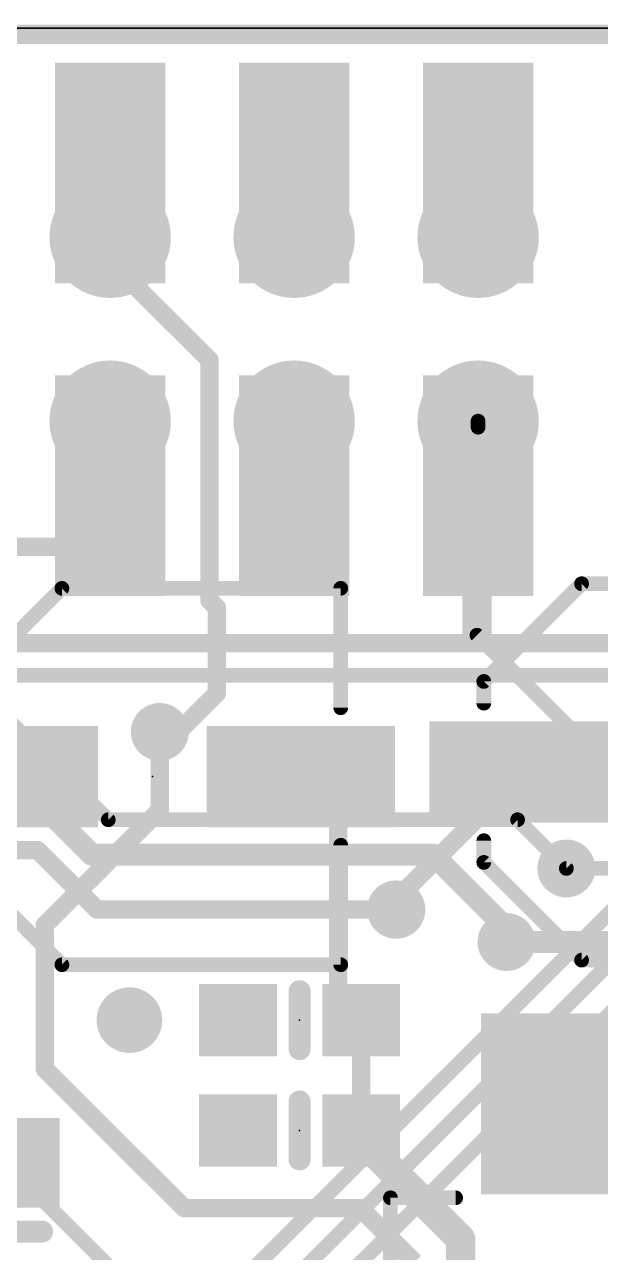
# Model space of a CAD drawing. Extents: x -0.1 to 65.1, y -0.2 to 30.7.
# Drawn here: x 45.29 to 53.24, y 13.75 to 30.71 of the extents above; entities that cross this region are included whole.
import ezdxf

# ---------------------------------------------------------------- set-up
doc = ezdxf.new("R2010")
doc.units = 0
for name, color, linetype in [('1', 12, 'CONTINUOUS'), ('16', 5, 'CONTINUOUS'), ('17', 110, 'CONTINUOUS'), ('18', 110, 'CONTINUOUS'), ('20', 4, 'CONTINUOUS'), ('21', 40, 'CONTINUOUS'), ('23', 40, 'CONTINUOUS')]:
    doc.layers.add(name, color=color, linetype=linetype)

# ---------------------------------------------------------------- blocks, each defined once
blk = doc.blocks.new('RECT')
blk.add_solid([(-0.5, -0.5), (0.5, -0.5), (-0.5, 0.5), (0.5, 0.5)])
blk = doc.blocks.new('ROUNDP')
at = {"const_width": 0.5}
blk.add_lwpolyline([(0, -0.25, 1), (0, 0.25, 1), (0, -0.25)], format="xyb", dxfattribs=at)
blk = doc.blocks.new('ROUNDV')
at = {"const_width": 0.5}
blk.add_lwpolyline([(0, -0.25, 1), (0, 0.25, 1), (0, -0.25)], format="xyb", dxfattribs=at)

msp = doc.modelspace()

# ---------------------------------------------------------------- linework, layer by layer
at = {"layer": '1'}
for points, const_width in [([(0, 30.607), (65.024, 30.607)], 0.2032), ([(46.47, 23.864), (46.47, 25.23)], 0.254), ([(46.101, 23.495), (46.47, 23.864)], 0.254), ([(5.6515, 23.495), (46.101, 23.495)], 0.254), ([(35.0535, 22.1615), (58.355, 22.1615)], 0.254), ([(57.467, 21.717), (36.0073, 21.717)], 0.2032), ([(47.1552, 20.936), (47.1552, 19.8565)], 0.254), ([(49.1035, 20.32), (49.618, 19.8055)], 0.254), ([(52.179, 20.3835), (50.419, 18.6235)], 0.254), ([(47.1552, 19.8565), (45.5677, 18.269)], 0.254), ([(49.618, 19.8055), (49.618, 17.272)], 0.254), ([(52.7685, 19.05), (56.7055, 19.05)], 0.2032), ([(50.419, 18.6235), (50.419, 18.4817)], 0.254), ([(45.5677, 18.269), (45.5677, 16.2813)], 0.254), ([(51.943, 18.034), (56.769, 18.034)], 0.3048), ([(49.618, 17.272), (49.9355, 16.9545)], 0.254), ([(49.9355, 16.9545), (49.9355, 15.4305)], 0.254), ([(45.5677, 16.2813), (47.4902, 14.3588)], 0.254), ([(52.59, 15.8), (53.023, 15.367)], 0.4064), ([(51.308, 13.931), (49.9355, 15.3035)], 0.4064), ([(49.9355, 15.4305), (49.9355, 15.3035)], 0.254), ([(53.023, 15.367), (54.5855, 15.367)], 0.4064), ([(46.8861, 13.1189), (45.0215, 14.9835)], 0.2032), ([(47.4902, 14.3588), (49.9224, 14.3588)], 0.254), ([(49.9224, 14.3588), (50.673, 13.6082)], 0.254), ([(51.308, 5.868), (51.308, 13.931)], 0.4064)]:
    msp.add_lwpolyline(points, dxfattribs=dict(at, const_width=const_width))
for points, const_width in [([(46.5335, 25.23, 1), (46.4065, 25.23)], 0.127), ([(46.4065, 23.864, 1), (46.5335, 23.864)], 0.127), ([(46.5149, 23.8191, 1), (46.4251, 23.9089)], 0.127), ([(46.0561, 23.5399, 1), (46.1459, 23.4501)], 0.127), ([(46.101, 23.4315, 1), (46.101, 23.5585)], 0.127), ([(47.2187, 20.936, 1), (47.0917, 20.936)], 0.127), ([(49.1484, 20.3649, 1), (49.0586, 20.2751)], 0.127), ([(52.2239, 20.3386, 1), (52.1341, 20.4284)], 0.127), ([(47.0917, 19.8565, 1), (47.2187, 19.8565)], 0.127), ([(47.2001, 19.8115, 1), (47.1103, 19.9014)], 0.127), ([(49.6815, 19.8055, 1), (49.5545, 19.8055)], 0.127), ([(49.5731, 19.7606, 1), (49.6629, 19.8504)], 0.127), ([(52.7685, 19.1008, 1), (52.7685, 18.9992)], 0.1016), ([(50.4825, 18.6235, 1), (50.3555, 18.6235)], 0.127), ([(50.3741, 18.6684, 1), (50.4639, 18.5786)], 0.127), ([(50.3555, 18.4817, 1), (50.4825, 18.4817)], 0.127), ([(45.6312, 18.269, 1), (45.5042, 18.269)], 0.127), ([(45.5228, 18.3139, 1), (45.6126, 18.224)], 0.127), ([(51.943, 18.1102, 1), (51.943, 17.9578)], 0.1524), ([(49.6629, 17.3169, 1), (49.5731, 17.2271)], 0.127), ([(49.5545, 17.272, 1), (49.6815, 17.272)], 0.127), ([(49.999, 16.9545, 1), (49.872, 16.9545)], 0.127), ([(49.8906, 16.9096, 1), (49.9804, 16.9994)], 0.127), ([(45.6126, 16.3262, 1), (45.5228, 16.2364)], 0.127), ([(45.5042, 16.2813, 1), (45.6312, 16.2813)], 0.127), ([(52.6618, 15.8718, 1), (52.5182, 15.7282)], 0.2032), ([(50.0073, 15.3753, 1), (49.8637, 15.2317)], 0.2032), ([(49.999, 15.4305, 1), (49.872, 15.4305)], 0.127), ([(49.872, 15.4305, 1), (49.999, 15.4305)], 0.127), ([(53.023, 15.4686, 1), (53.023, 15.2654)], 0.2032), ([(52.9512, 15.2952, 1), (53.0948, 15.4388)], 0.2032), ([(49.872, 15.3035, 1), (49.999, 15.3035)], 0.127), ([(47.4902, 14.4223, 1), (47.4902, 14.2953)], 0.127), ([(47.4453, 14.3139, 1), (47.5351, 14.4037)], 0.127), ([(49.9673, 14.4037, 1), (49.8775, 14.3139)], 0.127), ([(49.9224, 14.2953, 1), (49.9224, 14.4223)], 0.127), ([(51.4096, 13.931, 1), (51.2064, 13.931)], 0.2032), ([(51.2362, 13.8592, 1), (51.3798, 14.0028)], 0.2032)]:
    msp.add_lwpolyline(points, format="xyb", dxfattribs=dict(at, const_width=const_width))
at = {"layer": '16'}
for points, const_width in [([(0, 30.5435), (65.024, 30.5435)], 0.2032), ([(46.4696, 28.6574), (46.47, 28.657)], 0.4064), ([(46.47, 28.657), (46.47, 27.77)], 0.4064), ([(49.0096, 28.6574), (49.01, 28.657)], 0.4064), ([(49.01, 28.657), (49.01, 27.77)], 0.4064), ([(51.5496, 28.6574), (51.55, 28.657)], 0.4064), ([(51.55, 28.657), (51.55, 27.77)], 0.4064), ([(46.47, 27.444), (46.47, 27.77)], 0.254), ([(47.8416, 26.0724), (46.47, 27.444)], 0.254), ([(47.8416, 22.7544), (47.8416, 26.0724)], 0.254), ([(46.4696, 25.2296), (46.47, 25.23)], 0.4064), ([(46.4696, 24.3394), (46.4696, 25.2296)], 0.4064), ([(49.0096, 25.2296), (49.01, 25.23)], 0.4064), ([(49.0096, 24.3394), (49.0096, 25.2296)], 0.4064), ([(51.5496, 25.1456), (51.55, 25.146)], 0.4064), ([(51.5496, 24.3394), (51.5496, 25.1456)], 0.4064), ([(51.55, 25.146), (51.55, 25.23)], 0.2032), ([(51.5496, 24.3394), (51.5342, 24.324)], 0.4064), ([(51.5342, 24.324), (51.5342, 22.2727)], 0.4064), ([(47.9425, 22.6535), (47.8416, 22.7544)], 0.254), ([(47.9425, 21.4692), (47.9425, 22.6535)], 0.254), ([(53.709, 20.098), (51.5342, 22.2727)], 0.2032), ([(48.9331, 12.6111), (58.1025, 21.7805)], 0.2032), ([(44.704, 21.463), (46.4439, 19.7231)], 0.2032), ([(47.9425, 21.4692), (47.4092, 20.936)], 0.254), ([(47.1552, 20.936), (47.4092, 20.936)], 0.254), ([(34.584, 19.8247), (45.6322, 19.8247)], 0.3048), ([(45.6322, 19.8247), (46.2164, 19.2405)], 0.3048), ([(48.641, 13.0175), (55.372, 19.7485)], 0.2032), ([(46.4439, 19.7231), (52.0954, 19.7231)], 0.2032), ([(52.0954, 19.7231), (52.7685, 19.05)], 0.2032), ([(45.466, 19.304), (37.211, 19.304)], 0.254), ([(46.2883, 18.4817), (45.466, 19.304)], 0.254), ([(46.2164, 19.2405), (50.927, 19.2405)], 0.3048), ([(50.927, 19.2405), (52.0383, 18.1293)], 0.3048), ([(48.3979, 13.4729), (53.709, 18.784)], 0.2032), ([(50.419, 18.4817), (46.2883, 18.4817)], 0.254), ([(52.0383, 18.1293), (51.943, 18.034)], 0.3048)]:
    msp.add_lwpolyline(points, dxfattribs=dict(at, const_width=const_width))
for points, const_width in [([(46.5414, 28.7292, 1), (46.3978, 28.5856)], 0.2032), ([(46.5716, 28.657, 1), (46.3684, 28.657)], 0.2032), ([(49.0814, 28.7292, 1), (48.9378, 28.5856)], 0.2032), ([(49.1116, 28.657, 1), (48.9084, 28.657)], 0.2032), ([(51.6214, 28.7292, 1), (51.4778, 28.5856)], 0.2032), ([(51.6516, 28.657, 1), (51.4484, 28.657)], 0.2032), ([(46.3982, 28.5852, 1), (46.5418, 28.7288)], 0.2032), ([(48.9382, 28.5852, 1), (49.0818, 28.7288)], 0.2032), ([(51.4782, 28.5852, 1), (51.6218, 28.7288)], 0.2032), ([(46.3684, 27.77, 1), (46.5716, 27.77)], 0.2032), ([(46.5335, 27.77, 1), (46.4065, 27.77)], 0.127), ([(48.9084, 27.77, 1), (49.1116, 27.77)], 0.2032), ([(51.4484, 27.77, 1), (51.6516, 27.77)], 0.2032), ([(46.5149, 27.4889, 1), (46.4251, 27.3991)], 0.127), ([(46.4065, 27.444, 1), (46.5335, 27.444)], 0.127), ([(47.9051, 26.0724, 1), (47.7781, 26.0724)], 0.127), ([(47.7967, 26.0275, 1), (47.8865, 26.1173)], 0.127), ([(46.5712, 25.2296, 1), (46.368, 25.2296)], 0.2032), ([(46.3978, 25.3014, 1), (46.5414, 25.1578)], 0.2032), ([(46.5418, 25.1582, 1), (46.3982, 25.3018)], 0.2032), ([(49.1112, 25.2296, 1), (48.908, 25.2296)], 0.2032), ([(48.9378, 25.3014, 1), (49.0814, 25.1578)], 0.2032), ([(49.0818, 25.1582, 1), (48.9382, 25.3018)], 0.2032), ([(51.6512, 25.1456, 1), (51.448, 25.1456)], 0.2032), ([(51.4778, 25.2174, 1), (51.6214, 25.0738)], 0.2032), ([(51.6218, 25.0742, 1), (51.4782, 25.2178)], 0.2032), ([(51.6008, 25.23, 1), (51.4992, 25.23)], 0.1016), ([(51.4992, 25.146, 1), (51.6008, 25.146)], 0.1016), ([(46.368, 24.3394, 1), (46.5712, 24.3394)], 0.2032), ([(48.908, 24.3394, 1), (49.1112, 24.3394)], 0.2032), ([(51.6358, 24.324, 1), (51.4326, 24.324)], 0.2032), ([(51.4624, 24.3959, 1), (51.6061, 24.2522)], 0.2032), ([(51.448, 24.3394, 1), (51.6512, 24.3394)], 0.2032), ([(51.6214, 24.2676, 1), (51.4778, 24.4112)], 0.2032), ([(47.8865, 22.7993, 1), (47.7967, 22.7095)], 0.127), ([(47.7781, 22.7544, 1), (47.9051, 22.7544)], 0.127), ([(48.006, 22.6535, 1), (47.879, 22.6535)], 0.127), ([(47.8976, 22.6086, 1), (47.9874, 22.6984)], 0.127), ([(51.4326, 22.2727, 1), (51.6358, 22.2727)], 0.2032), ([(51.5701, 22.3086, 1), (51.4983, 22.2368)], 0.1016), ([(47.9874, 21.4243, 1), (47.8976, 21.5141)], 0.127), ([(47.879, 21.4692, 1), (48.006, 21.4692)], 0.127), ([(47.1552, 20.9995, 1), (47.1552, 20.8725)], 0.127), ([(47.3643, 20.9809, 1), (47.4541, 20.891)], 0.127), ([(47.4092, 20.8725, 1), (47.4092, 20.9995)], 0.127), ([(45.6861, 19.8786, 1), (45.5783, 19.7708)], 0.1524), ([(45.6322, 19.7485, 1), (45.6322, 19.9009)], 0.1524), ([(46.4439, 19.7739, 1), (46.4439, 19.6723)], 0.1016), ([(46.408, 19.6872, 1), (46.4798, 19.759)], 0.1016), ([(52.1313, 19.759, 1), (52.0595, 19.6872)], 0.1016), ([(52.0954, 19.6723, 1), (52.0954, 19.7739)], 0.1016), ([(45.5109, 19.3489, 1), (45.4211, 19.2591)], 0.127), ([(45.466, 19.2405, 1), (45.466, 19.3675)], 0.127), ([(46.2164, 19.3167, 1), (46.2164, 19.1643)], 0.1524), ([(46.1625, 19.1866, 1), (46.2703, 19.2944)], 0.1524), ([(50.9809, 19.2944, 1), (50.8731, 19.1866)], 0.1524), ([(50.927, 19.1643, 1), (50.927, 19.3167)], 0.1524), ([(52.7326, 19.0141, 1), (52.8044, 19.0859)], 0.1016), ([(46.2883, 18.5452, 1), (46.2883, 18.4182)], 0.127), ([(46.2434, 18.4368, 1), (46.3332, 18.5266)], 0.127), ([(50.419, 18.4182, 1), (50.419, 18.5452)], 0.127), ([(51.8891, 18.0879, 1), (51.9969, 17.9801)], 0.1524), ([(52.0921, 18.0754, 1), (51.9844, 18.1831)], 0.1524), ([(51.9844, 18.0754, 1), (52.0921, 18.1831)], 0.1524)]:
    msp.add_lwpolyline(points, format="xyb", dxfattribs=dict(at, const_width=const_width))
at = {"layer": '20'}
for p, q in [((62, 30.6604), (3, 30.6604)), ((3.0254, 30.6604), (62.0254, 30.6604))]:
    msp.add_line(p, q, dxfattribs=at)
at = {"layer": '21'}
for points, const_width in [([(51.629, 21.6335), (52.979, 22.9835)], 0.2032), ([(52.979, 22.9835), (56.829, 22.9835)], 0.2032), ([(44.4535, 21.57), (45.8035, 22.92)], 0.2032), ([(45.8035, 22.92), (49.6535, 22.92)], 0.2032), ([(49.6535, 22.92), (49.6535, 21.27)], 0.2032), ([(51.629, 21.3335), (51.629, 21.6335)], 0.2032), ([(51.629, 19.1335), (51.629, 19.4335)], 0.2032), ([(49.6535, 19.37), (49.6535, 17.72)], 0.2032), ([(45.8035, 17.72), (44.4535, 19.07)], 0.2032), ([(52.979, 17.7835), (51.629, 19.1335)], 0.2032), ([(49.6535, 17.72), (45.8035, 17.72)], 0.2032), ([(56.829, 17.7835), (52.979, 17.7835)], 0.2032), ([(49.0855, 16.5545), (49.0855, 17.3545)], 0.3048), ([(49.0855, 15.8305), (49.0855, 15.0305)], 0.3048), ([(50.34, 14.5), (50.34, 5.65)], 0.2032), ([(50.34, 14.5), (51.24, 14.5)], 0.2032), ([(45.5295, 14.0335), (44.5135, 14.0335)], 0.3048)]:
    msp.add_lwpolyline(points, dxfattribs=dict(at, const_width=const_width))
for points, const_width in [([(52.979, 23.0343, 1), (52.979, 22.9327)], 0.1016), ([(53.0149, 22.9476, 1), (52.9431, 23.0194)], 0.1016), ([(45.8035, 22.9708, 1), (45.8035, 22.8692)], 0.1016), ([(45.8394, 22.8841, 1), (45.7676, 22.9559)], 0.1016), ([(49.7043, 22.92, 1), (49.6027, 22.92)], 0.1016), ([(49.6535, 22.8692, 1), (49.6535, 22.9708)], 0.1016), ([(51.6798, 21.6335, 1), (51.5782, 21.6335)], 0.1016), ([(51.5931, 21.6694, 1), (51.6649, 21.5976)], 0.1016), ([(51.5782, 21.3335, 1), (51.6798, 21.3335)], 0.1016), ([(49.6027, 21.27, 1), (49.7043, 21.27)], 0.1016), ([(51.6798, 19.4335, 1), (51.5782, 19.4335)], 0.1016), ([(49.7043, 19.37, 1), (49.6027, 19.37)], 0.1016), ([(51.6649, 19.1694, 1), (51.5931, 19.0976)], 0.1016), ([(51.5782, 19.1335, 1), (51.6798, 19.1335)], 0.1016), ([(45.8035, 17.7708, 1), (45.8035, 17.6692)], 0.1016), ([(49.6535, 17.6692, 1), (49.6535, 17.7708)], 0.1016), ([(52.979, 17.8343, 1), (52.979, 17.7327)], 0.1016), ([(52.9431, 17.7476, 1), (53.0149, 17.8194)], 0.1016), ([(45.7676, 17.6841, 1), (45.8394, 17.7559)], 0.1016), ([(49.6027, 17.72, 1), (49.7043, 17.72)], 0.1016), ([(49.1617, 17.3545, 1), (49.0093, 17.3545)], 0.1524), ([(49.0093, 16.5545, 1), (49.1617, 16.5545)], 0.1524), ([(49.1617, 15.8305, 1), (49.0093, 15.8305)], 0.1524), ([(49.0093, 15.0305, 1), (49.1617, 15.0305)], 0.1524), ([(50.3908, 14.5, 1), (50.2892, 14.5)], 0.1016), ([(50.34, 14.5508, 1), (50.34, 14.4492)], 0.1016), ([(51.24, 14.4492, 1), (51.24, 14.5508)], 0.1016), ([(45.5295, 13.9573, 1), (45.5295, 14.1097)], 0.1524)]:
    msp.add_lwpolyline(points, format="xyb", dxfattribs=dict(at, const_width=const_width))
at = {"layer": '23'}
for p in [(47.0535, 20.32), (49.0855, 16.9545), (49.0855, 15.4305)]:
    msp.add_point(p, dxfattribs=at)

# ---------------------------------------------------------------- block references
at = {"layer": '1'}
for p, xscale, yscale, rotation in [((52.179, 20.3835), 2.6, 1.4, 180), ((45.0035, 20.32), 2.6, 1.4, 180), ((49.1035, 20.32), 2.6, 1.4, 180), ((52.59, 15.8), 2, 2.5, 180), ((45.0215, 14.9835), 1.24, 1.5, 270)]:
    msp.add_blockref('RECT', p, dxfattribs=dict(at, xscale=xscale, yscale=yscale, rotation=rotation))
at = {"layer": '1', "xscale": 1.075, "rotation": 180}
for p in [(48.2355, 16.9545), (49.9355, 16.9545)]:
    msp.add_blockref('RECT', p, dxfattribs=at)
at = {"layer": '1', "xscale": 1.075}
for p in [(48.2355, 15.4305), (49.9355, 15.4305)]:
    msp.add_blockref('RECT', p, dxfattribs=at)
at = {"layer": '16', "xscale": 3.048, "yscale": 1.524}
for p, rotation in [((46.4696, 28.6574), 270), ((49.0096, 28.6574), 270), ((51.5496, 28.6574), 270), ((46.4696, 24.3394), 90), ((49.0096, 24.3394), 90), ((51.5496, 24.3394), 90)]:
    msp.add_blockref('RECT', p, dxfattribs=dict(at, rotation=rotation))
at = {"layer": '17', "xscale": 1.6764, "yscale": 1.6764}
for p in [(46.47, 27.77), (46.47, 27.77), (49.01, 27.77), (49.01, 27.77), (51.55, 27.77), (51.55, 27.77), (46.47, 25.23), (46.47, 25.23), (49.01, 25.23), (49.01, 25.23), (51.55, 25.23), (51.55, 25.23)]:
    msp.add_blockref('ROUNDP', p, dxfattribs=at)
at = {"layer": '18'}
for p, xscale, yscale in [((47.1552, 20.936), 0.8001, 0.8001), ((47.1552, 20.936), 0.8001, 0.8001), ((52.7685, 19.05), 0.8001, 0.8001), ((52.7685, 19.05), 0.8001, 0.8001), ((50.419, 18.4817), 0.8064, 0.8064), ((50.419, 18.4817), 0.8064, 0.8064), ((51.943, 18.034), 0.8001, 0.8001), ((51.943, 18.034), 0.8001, 0.8001), ((46.736, 16.9545), 0.9064, 0.9064), ((46.736, 16.9545), 0.9064, 0.9064)]:
    msp.add_blockref('ROUNDV', p, dxfattribs=dict(at, xscale=xscale, yscale=yscale))

doc.saveas('drawing.dxf')
